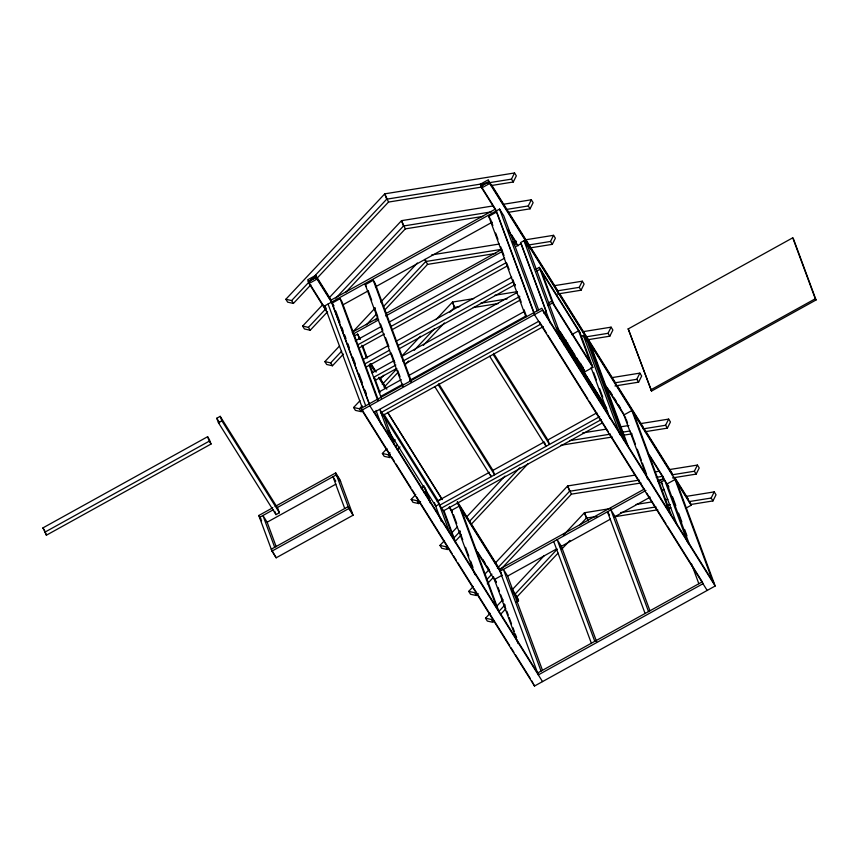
<?xml version="1.0" encoding="UTF-8"?>
<svg xmlns="http://www.w3.org/2000/svg" width="859" height="859" viewBox="0 0 859 859"><rect width="100%" height="100%" fill="white"/><g stroke="black" fill="none" stroke-linecap="round" stroke-linejoin="round"><path stroke-width="1.29" d="M514.541 172.97L384.746 193.844L285.843 299.276L291.631 300.553L386.711 199.17L511.47 179.134L514.541 172.97L516.345 175.837L513.274 182.001L490.94 185.598M505.93 209.532L528.264 205.945L531.334 199.782L533.138 202.66L530.067 208.823L507.733 212.409M528.178 245.062L550.501 241.465L553.572 235.312L555.376 238.179L552.305 244.343L529.971 247.929M556.9 290.943L579.234 287.357L582.305 281.194L584.109 284.061L581.038 290.224L557.384 294.025M585.688 336.911L608.022 333.324L611.093 327.161L612.886 330.039L609.815 336.191L586.171 339.992M614.464 382.889L636.798 379.291L639.869 373.128L641.673 376.006L638.602 382.169L614.958 385.97M643.251 428.856L665.585 425.259L668.656 419.106L670.449 421.973L667.379 428.136L645.045 431.723M672.039 474.823L694.362 471.237L697.433 465.073L699.237 467.94L696.166 474.104L672.522 477.905M688.821 501.645L711.155 498.048L714.226 491.885L716.03 494.763L712.959 500.926L690.625 504.512M285.843 299.276L287.647 302.153L293.424 303.42L310.797 284.898M316.284 279.057L388.515 202.048L384.746 193.844L386.679 199.191M327.59 311.72L310.217 330.243L304.43 328.965L302.636 326.098L322.78 304.623M329.19 297.783L401.529 220.656L492.926 205.956M302.636 326.098L308.424 327.365L325.786 308.843M335.848 298.127L403.505 225.992L491.477 211.862M345.876 292.221L405.308 228.859L401.529 220.656L403.462 226.014M343.428 354.069L332.465 365.762L326.678 364.495L324.874 361.618L339.53 345.994M352.351 332.326L375.243 307.919M380.73 302.067L417.367 263.015M324.874 361.618L330.661 362.885L341.635 351.191M366.321 324.874L376.371 314.147M383.694 306.352L425.742 261.512L424.958 259.375L427.546 264.389L495.815 253.426M375.426 319.945L377.262 318.002M384.574 310.196L427.546 264.389M363.013 409.7L361.188 411.644L355.401 410.377L353.607 407.499L360.018 400.67M380.161 379.184L383.823 375.286M402.141 355.755L420.448 336.234M436.018 319.634L452.5 302.057L473.696 298.653M353.607 407.499L359.395 408.766L362.133 405.845M382.244 384.402L396.879 368.801M414.242 350.289L434.364 328.836M449.901 312.268L454.475 307.393L459.694 306.577M384.048 387.28L397.76 372.656M405.072 364.86L408.734 360.952M423.358 345.361L444.393 322.941M382.384 453.477L388.171 454.744L389.975 457.611L384.188 456.344L382.384 453.477L386.969 448.591M393.379 441.762L395.204 439.808M388.171 454.744L389.997 452.79M395.484 446.948L397.32 444.994M397.287 449.815L400.026 446.895M420.588 501.635L418.752 503.589L412.964 502.311L411.171 499.444L415.745 494.559M421.243 488.707L423.992 485.775M424.271 492.916L426.096 490.961M439.948 545.411L445.735 546.678L447.539 549.556L441.751 548.289L439.948 545.411L444.532 540.536M451.855 532.72L457.353 526.868M466.512 517.097L504.963 476.101M453.971 537.906L460.37 531.087M469.508 521.338L519.792 467.726M454.851 541.761L461.251 534.932M471.312 524.215L527.995 463.774M478.152 593.58L476.326 595.523L470.539 594.256L468.735 591.379L473.309 586.504M485.217 573.812L488.878 569.904M495.289 563.074L567.638 485.947L635.188 475.081M486.409 579.986L491.896 574.134M497.382 568.282L569.603 491.273L639.193 480.106M487.289 583.83L493.689 577.001M501.001 569.206L571.407 494.15L640.986 482.973M485.528 618.201L491.316 619.468L493.109 622.346L487.321 621.068L485.528 618.201L490.102 613.315M496.513 606.486L502.923 599.646M512.082 589.886L544.134 555.719M563.364 535.211L584.421 512.759L610.91 508.496M498.628 611.672L505.028 604.843M515.078 594.127L557.137 549.288M579.997 524.913L586.396 518.095L596.865 516.431M500.421 614.539L505.908 608.698M516.882 596.994L558.028 553.132M561.679 549.234L569.914 540.461M331.37 300.382L315.704 275.374L307.705 279.798L309.047 283.502L327.558 313.073M496.652 211.786L481.706 187.917L480.353 184.213L488.352 179.778L489.705 183.482L691.173 505.253L685.45 508.421M308.338 281.602L316.348 277.167L330.651 300.016M488.996 181.571L480.997 186.006L495.299 208.855M308.413 281.709L316.413 277.274M481.061 186.124L489.061 181.689M309.047 283.502L317.046 279.078L315.704 275.374M481.706 187.917L489.705 183.482M362.262 407.671L324.638 305.944L499.573 209.081L503.771 215.792L538.614 309.981M378.132 399.499L341.893 301.552L340.1 298.674L332.089 303.109L369.263 403.569M402.892 386.464L365.258 284.737L373.268 280.313L375.061 283.18L411.3 381.138M525.912 316.842L488.739 216.371L496.749 211.937M342.73 304.956L368.414 290.739M375.415 286.863L492.164 222.213M352.34 332.154L378.035 317.937M386.206 313.406L501.806 249.4M513.489 242.936L515.819 241.647L516.527 243.548L514.187 244.847M353.049 334.065L378.744 319.838M385.745 315.962L502.515 251.311M564.427 345.361L528.188 247.413L523.99 240.703L520.565 242.603L550.544 323.65M354.23 335.998L357.655 334.097L360.372 339.445M515.454 246.737L521.166 243.569L546.345 311.634M355.25 340.883L380.934 326.667M389.106 322.136L504.684 258.14M216.779 418.247L220.205 416.347L277.768 508.292L279.422 512.737L275.986 514.638L218.422 422.692L216.779 418.247L219.625 422.789M358.063 344.684L382.577 331.112M390.748 326.592L506.327 262.596M218.422 422.692L221.858 420.792L220.205 416.347M358.686 348.206L384.37 333.99M392.552 329.459L506.96 266.118M42.95 527.877L207.599 436.716L209.392 439.583L211.035 444.039L46.397 535.2L42.95 527.877L44.153 529.788M44.593 532.322L209.242 441.161L207.599 436.716M363.464 359.309L387.989 345.737M396.16 341.206L511.739 277.221M365.118 363.765L389.632 350.182M397.803 345.662L513.381 281.666M535.93 269.275L539.355 267.374L579.685 331.778L592.85 367.384L584.85 371.807L557.255 327.741M536.628 271.176L540.064 269.275L580.383 333.689M365.741 367.276L391.425 353.06M398.436 349.183L515.185 284.544M372.011 372.881L394.227 360.576M401.239 356.7L516.989 292.608M395.87 365.032L373.665 377.326L375.458 380.204L396.504 368.554M402.892 361.145L519.802 296.419M404.686 364.023L520.436 299.931M379.066 391.962L401.271 379.657M408.293 375.77L524.033 311.688M548.386 302.969L551.822 301.069L592.152 365.472M380.709 396.407L402.925 384.113M409.936 380.226L525.687 316.133M547.956 305.503L552.53 302.969L539.355 267.374M543.854 313.202L546.195 311.914M374.03 412.481L538.668 321.32M380.462 412.9L540.3 324.401M382.266 415.767L543.264 326.624M571.729 334.613L578.59 330.812L590.348 362.595M581.071 336.782L583.358 335.515L587.556 342.226L623.795 440.184M275.116 506.466L335.697 472.922L339.896 479.633L353.06 515.228L276.168 557.802L271.981 551.102L258.806 515.497L272.786 507.755M273.495 509.666L259.515 517.408L261.608 520.758M276.985 507.733L336.406 474.834L340.604 481.534M267.203 522.175L335.944 484.122M628.23 328.911L792.75 237.814L793.501 239.017L816.05 299.974L651.53 391.06L628.23 328.911L651.53 391.06M271.981 551.102L348.861 508.528L335.697 472.922M438.154 500.7L489.49 472.278M438.24 384.778L494.612 474.802L492.959 470.356L544.316 441.913M493.12 354.391L549.492 444.414L547.849 439.969L596.822 412.846M437.22 501.398L441.891 498.821M435.696 506.134L439.132 504.233L449.472 532.204M439.797 505.146L599.636 416.658M650.778 389.868L815.298 298.771L792.75 237.814M441.601 508.023L601.429 419.525M443.394 510.901L602.062 423.047M644.089 489.19L499.315 569.345L538.325 674.895L702.973 583.733L702.265 581.833L537.627 672.984M658.091 481.427L663.932 478.195M645.957 490.446L499.992 571.267L501.42 573.49L457.289 503.063M658.799 483.338L664.641 480.106L687.866 542.899M502.397 575.101L494.387 579.524L518.084 643.574M507.723 576.013L556.761 548.869M560.261 546.925L610.459 519.126M649.941 610.749L615.098 516.56L650.156 497.157M661.827 490.693L664.168 489.394M516.227 602.116L518.514 600.849L517.172 597.145L511.481 588.05M715.182 586.01L542.48 310.185L361.822 410.205L534.523 686.03L715.182 586.01L676.849 482.371M388.472 202.069L481.749 187.069M503.524 204.259L531.334 199.782M405.265 228.881L482.769 216.425M431.723 254.898L499.272 244.042M512.512 241.905L516.495 241.272M525.762 239.779L553.572 235.312M425.71 261.533L500.582 249.497M494.891 295.249L517.408 291.631M554.495 285.66L582.305 281.194M480.707 303.195L506.982 298.964M473.309 307.543L498.274 303.528M583.272 331.638L611.093 327.161M563.354 340.508L565.984 340.078M565.147 343.375L567.778 342.956M612.059 377.606L639.869 373.128M582.563 432.947L606.4 429.113M620.971 426.773L628.917 425.495M640.835 423.573L668.656 419.106M569.689 440.678L610.405 434.139M622.227 432.238L630.109 430.971M560.97 445.241L612.209 437.006M622.721 435.32L631.913 433.838M655.052 471.892L659.025 471.247M669.623 469.54L697.433 465.073M656.265 477.357L662.837 476.305M658.069 480.235L663.32 479.386M636.079 504.458L651.97 501.903M665.22 499.766L667.872 499.347M686.416 496.362L714.226 491.885M620.509 512.619L655.986 506.917M666.487 505.232L670.428 504.598M614.432 516.764L657.779 509.795M668.291 508.109L670.922 507.68M411.171 499.444L416.959 500.711L418.752 503.589M468.735 591.379L474.522 592.656L476.326 595.523M815.298 298.771L816.05 299.974M511.47 179.134L513.274 182.001M528.264 205.945L530.067 208.823M550.501 241.465L552.305 244.343M579.234 287.357L581.038 290.224M608.022 333.324L609.815 336.191M636.798 379.291L638.602 382.169M665.585 425.259L667.379 428.136M694.362 471.237L696.166 474.104M711.155 498.048L712.959 500.926M491.198 184.331L558.125 291.212M559.542 293.477L615.785 383.307M617.202 385.573L643.552 427.642M644.969 429.919L672.028 473.126M674.873 477.668L688.392 499.272M490.425 183.847L672.726 475.038M674.09 477.196L690.529 503.46M480.353 184.213L482.49 187.627M609.911 391.146L612.048 394.56M614.185 397.964L616.322 401.378M618.459 404.793L620.595 408.197M511.61 234.894L515.937 241.83M607.066 387.366L624.149 414.661M649.715 455.474L663.298 477.185M508.045 229.987L518.009 245.899M604.145 383.479L625.674 417.85M648.287 453.971L668.925 486.946M552.53 302.969L592.85 367.384M662.611 484.24L661.205 482.006L676.999 524.709M488.739 216.371L489.941 218.293M560.089 331.488L574.95 355.218M576.357 357.473L583.54 368.951M558.833 331.778L605.681 406.597M558.951 332.283L606.69 408.53L606.39 407.735M561.303 337.855L607.807 412.127M714.473 584.099L541.782 308.274L361.124 408.304L390.254 454.841M539.463 321.792L546.571 333.142M547.988 335.407L587.792 398.973M589.21 401.239L608.397 431.894M609.815 434.16L645.356 490.908M646.773 493.184L665.961 523.829M667.389 526.105L702.211 581.715M707.182 590.434L534.47 314.619L495.428 209.081L330.822 300.221L369.832 405.781L542.523 681.595M615.098 516.56L610.899 509.859L648.534 611.587M608.172 512.877L609.568 515.11M493.592 353.317L547.849 439.969M489.694 356.292L546.056 446.315L544.821 442.976M569.571 491.305L567.638 485.947L571.407 494.15M586.353 518.117L584.421 512.759L588.2 520.962M438.713 383.705L492.959 470.356M434.815 386.679L491.176 476.702L490.36 474.479M365.258 284.737L366.46 286.659M365.537 354.96L366.965 357.237M371.238 364.055L376.221 372.011M379.775 377.702L386.894 389.073M457.375 501.635L500.088 569.85M370.444 363.582L375.501 371.646M378.991 377.219L386.174 388.708M457.299 502.29L500.078 570.623M511.406 588.705L517.88 599.045M331.52 302.132L333.625 305.482M317.046 279.078L333.893 305.976M370.444 364.356L374.717 371.174M378.98 377.992L385.39 388.225M512.104 590.616L518.514 600.849M324.638 305.944L326.033 308.177M482.833 559.499L484.97 562.913M487.096 566.328L489.233 569.732M310.55 285.124L325.421 308.886M449.3 506.724L452.21 511.384M477.776 552.208L489.941 571.643M493.431 577.216L496.277 581.768M449.289 507.497L452.414 512.49M475.628 549.567L496.277 582.542M387.924 412.664L441.87 498.821M387.506 412.32L442.17 499.616M383.833 414.092L438.079 500.743L439.733 505.189M443.33 510.933L379.764 409.421L390.115 437.392M388.386 430.563L435.588 505.962M374.094 411.815L538.271 674.014M391.683 457.106L394.517 461.648M395.945 463.924L410.87 487.762M412.288 490.027L415.133 494.569M416.551 496.835L452.092 553.593M453.509 555.859L456.354 560.401M457.772 562.666L472.697 586.504M474.125 588.78L509.655 645.528M511.073 647.804L513.918 652.346M515.336 654.612L530.261 678.449M531.689 680.715L534.523 686.03M291.631 300.553L293.424 303.42M308.424 327.365L310.217 330.243M330.661 362.885L332.465 365.762M359.395 408.766L361.188 411.644M335.772 481.201L332.97 476.734L344.727 508.517M352.362 513.328L348.163 506.617L271.272 549.191L276.168 557.802M348.861 508.528L353.06 515.228M221.858 420.792L279.422 512.737M258.806 515.497L260.9 518.847M209.242 441.161L211.035 444.039M690.464 503.342L691.173 505.253M712.68 581.221L675.045 479.505L667.046 483.928L689.809 545.465M672.565 496.856L675.808 505.65M678.599 513.177L681.842 521.971M684.644 529.509L686.953 535.791M691.409 563.633L698.839 583.733M633.674 413.415L671.298 515.142M669.505 512.265L631.87 410.548L623.87 414.972L647.568 479.021M626.136 419.106L627.532 422.875M631.247 432.925L635.424 444.221M637.281 449.246L641.469 460.553M642.392 463.065L646.58 474.361M590.498 344.459L628.133 446.186M588.705 341.592L626.329 443.308M583.358 335.515L620.058 434.729M593.633 372.462L596.371 379.893M599.582 388.558L602.782 397.212M591.078 367.555L609.911 418.462M584.141 369.907L584.85 371.807M582.391 366.159L583.766 369.875M580.587 363.282L584.249 373.182M541.857 272.153L553.615 303.936M523.99 240.703L560.229 338.661M499.573 209.081L537.208 310.808M497.211 213.193L533.911 312.408M607.474 511.76L645.098 613.487M490.543 219.249L492.862 225.53M495.654 233.057L497.973 239.339M500.765 246.877L504.018 255.671M506.799 263.198L509.119 269.479M512.844 279.529L515.164 285.811M518.879 295.85L521.198 302.132M523.99 309.669L526.309 315.951M596.661 641.759L561.356 546.313L557.158 539.613L594.793 641.34M553.733 541.514L591.357 643.241M542.469 670.256L507.626 576.067L503.428 569.367L541.052 671.094M498.048 587.427L499.444 591.196M500.84 594.965L503.159 601.236M504.083 603.748L505.479 607.517M506.874 611.286L508.27 615.055M509.194 617.567L511.524 623.849M512.909 627.607L514.305 631.376M515.239 633.888L516.635 637.657M461.015 509.011L498.649 610.738M496.846 607.861L459.221 506.144L451.211 510.568L474.909 574.617M373.268 280.313L410.892 382.03M453.477 514.702L456.73 523.496M459.522 531.023L462.776 539.817M465.557 547.355L468.81 556.149M470.668 561.163L472.987 567.445M368.457 291.384L371.7 300.178M374.492 307.705L377.745 316.499M380.526 324.036L382.856 330.318M385.637 337.845L388.891 346.639M391.683 354.176L394.936 362.97M397.717 370.497L400.047 376.779M443.856 510.386L455.474 541.782M442.986 510.021L453.67 538.904M434.429 502.708L441.397 521.542M425.226 488.084L429.876 500.636M424.496 487.021L430.542 503.353M362.659 345.64L367.244 358.01M369.531 364.195L372.731 372.86M374.567 377.81L380.054 392.66M357.655 334.097L359.492 339.047M361.779 345.243L366.353 357.612M369.102 365.043L381.46 398.447M383.962 416.121L394.313 444.092M340.1 298.674L377.724 400.401M375.995 410.409L381.278 424.69M335.751 311.001L339.928 322.308M341.796 327.333L343.181 331.091M344.577 334.86L345.973 338.629M347.831 343.654L349.226 347.423M352.942 357.473L355.261 363.744M358.976 373.794L362.23 382.588M365.021 390.115L366.417 393.884M328.063 304.043L365.698 405.77M274.751 511.298L275.986 514.638M276.179 546.657L267.138 522.208L262.94 515.507L274.697 547.29M44.754 530.744L46.397 535.2M454.475 307.393L452.5 302.057L454.432 307.415"/></g></svg>
